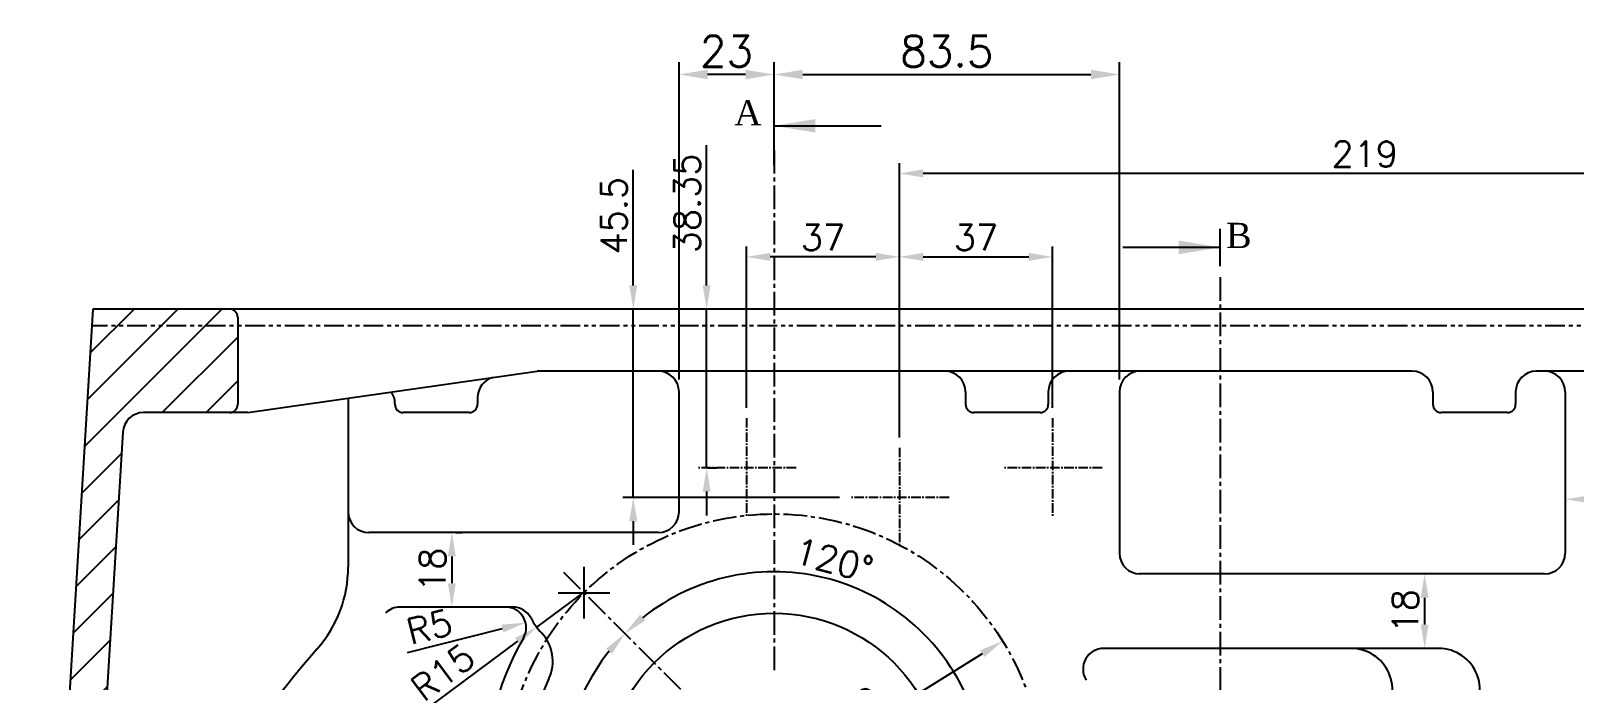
# Model space of a CAD drawing. Header units: millimetres. Extents: x -3508 to 12243, y -3609 to 4092.
# Drawn here: x -2217.3 to -1844.2, y -150.2 to 6.7 of the extents above; entities that cross this region are included whole.
import ezdxf

# ---------------------------------------------------------------- set-up
doc = ezdxf.new("R2010")
doc.units = ezdxf.units.MM
doc.header["$LTSCALE"] = 0.3
doc.header["$PDSIZE"] = -50
doc.linetypes.add('CENTER2', pattern=[28.575, 19.05, -3.175, 3.175, -3.175])
doc.linetypes.add('PHANTOM2', pattern=[31.75, 15.875, -3.175, 3.175, -3.175, 3.175, -3.175])
doc.layers.add('AM_5', color=3, linetype='Continuous', lineweight=25)
doc.layers.add('AM_8', color=1, linetype='Continuous', lineweight=25)
doc.layers.add('center', color=1, linetype='CENTER2')
doc.layers.add('CHAIN ...', color=8, linetype='PHANTOM2')
doc.styles.add('ROMANTIC', font='romantic.ttf')
doc.styles.add('rs', font='romans.shx')
doc.styles.get("Standard").update_dxf_attribs({"font": 'romans.shx', "width": 1.2})
doc.dimstyles.new('ISO-25', dxfattribs={"dimscale": 2.5, "dimtxt": 2.5, "dimasz": 2.5, "dimexe": 0.7, "dimexo": 0.625, "dimtad": 1, "dimdec": 3, "dimlfac": -1, "dimzin": 9, "dimdsep": 46, "dimtxsty": 'Standard', "dimcen": 2.5, "dimclrd": 1, "dimclre": 1, "dimclrt": 7, "dimazin": 0, "dimtfac": 0.65, "dimtdec": 3, "dimtmove": 0, "dimatfit": 3, "dimfxl": 0, "dimtolj": 1, "dimarcsym": 0})
doc.dimstyles.new('sarab', dxfattribs={"dimscale": 3, "dimtxt": 2.5, "dimasz": 2.3, "dimexe": 1, "dimexo": 1, "dimtad": 1, "dimdec": 3, "dimdsep": 46, "dimtxsty": 'rs', "dimcen": 0, "dimclrd": 1, "dimclre": 1, "dimclrt": 7, "dimadec": 3, "dimazin": 2, "dimtfac": 1, "dimtdec": 3, "dimtmove": 0, "dimatfit": 3, "dimfxl": 0, "dimarcsym": 0})
doc.dimstyles.new('sarab$0', dxfattribs={"dimscale": 3, "dimtxt": 2.5, "dimasz": 2.3, "dimexe": 1, "dimexo": 1, "dimtad": 1, "dimdec": 3, "dimdsep": 46, "dimtxsty": 'rs', "dimcen": 0, "dimclrd": 1, "dimclre": 1, "dimclrt": 7, "dimadec": 3, "dimazin": 2, "dimtfac": 1, "dimtdec": 3, "dimtmove": 0, "dimatfit": 3, "dimfxl": 0, "dimarcsym": 0})

# ---------------------------------------------------------------- blocks, each defined once
blk = doc.blocks.new('*D1247')
at = {"color": 1, "lineweight": -2, "transparency": 16777216}
for p, q in [((-1846.29, -102.05), (-1846.29, -109)), ((-1834.04, -106.5), (-1840.54, -106.5))]:
    blk.add_line(p, q, dxfattribs=at)
at = {"color": 1, "transparency": 16777216}
for points in [[(-1840.54, -105.54), (-1840.54, -107.46), (-1846.29, -106.5)], [(-1834.04, -105.54), (-1834.04, -107.46), (-1828.29, -106.5)]]:
    blk.add_solid(points, dxfattribs=at)
at = {"layer": 'Defpoints', "color": 0, "transparency": 16777216}
for p in [(-1846.29, -99.55), (-1846.29, -106.5), (-1828.29, -106.5)]:
    blk.add_point(p, dxfattribs=at)
at = {"color": 7, "transparency": 16777216, "insert": (-1837.29, -101.81), "char_height": 6.25, "attachment_point": 5, "style": 'rs'}
blk.add_mtext('18', dxfattribs=at)
blk = doc.blocks.new('*D1248')
at = {"color": 1, "lineweight": -2, "transparency": 16777216}
for p, q in [((-1880.29, -136.8), (-1880.29, -130.3)), ((-1879.42, -142.55), (-1882.79, -142.55))]:
    blk.add_line(p, q, dxfattribs=at)
at = {"color": 1, "transparency": 16777216}
for points in [[(-1881.25, -130.3), (-1879.34, -130.3), (-1880.29, -124.55)], [(-1881.25, -136.8), (-1879.34, -136.8), (-1880.29, -142.55)]]:
    blk.add_solid(points, dxfattribs=at)
at = {"layer": 'Defpoints', "color": 0, "transparency": 16777216}
for p in [(-1880.29, -124.55), (-1880.29, -124.55), (-1876.92, -142.55)]:
    blk.add_point(p, dxfattribs=at)
at = {"color": 7, "transparency": 16777216, "insert": (-1884.98, -133.55), "char_height": 6.25, "attachment_point": 5, "rotation": 90, "style": 'rs'}
blk.add_mtext('18', dxfattribs=at)
blk = doc.blocks.new('*D1249')
at = {"color": 1, "lineweight": -2, "transparency": 16777216}
for p, q in [((-2114.59, -114.55), (-2113.03, -114.55)), ((-2115.53, -120.3), (-2115.53, -126.8)), ((-2116.45, -132.55), (-2118.03, -132.55))]:
    blk.add_line(p, q, dxfattribs=at)
at = {"color": 1, "transparency": 16777216}
for points in [[(-2116.49, -120.3), (-2114.57, -120.3), (-2115.53, -114.55)], [(-2116.49, -126.8), (-2114.57, -126.8), (-2115.53, -132.55)]]:
    blk.add_solid(points, dxfattribs=at)
at = {"layer": 'Defpoints', "color": 0, "transparency": 16777216}
for p in [(-2117.09, -114.55), (-2115.53, -132.55), (-2113.95, -132.55)]:
    blk.add_point(p, dxfattribs=at)
at = {"color": 7, "transparency": 16777216, "insert": (-2120.22, -123.55), "char_height": 6.25, "attachment_point": 5, "rotation": 90, "style": 'rs'}
blk.add_mtext('18', dxfattribs=at)
blk = doc.blocks.new('*D1269')
at = {"color": 1, "lineweight": -2, "transparency": 16777216}
for p, q in [((-2007.29, -91.55), (-2007.29, -25.24)), ((-1794.04, -27.74), (-2001.54, -27.74))]:
    blk.add_line(p, q, dxfattribs=at)
at = {"color": 1, "transparency": 16777216}
for points in [[(-2001.54, -26.78), (-2001.54, -28.7), (-2007.29, -27.74)], [(-1794.04, -26.78), (-1794.04, -28.7), (-1788.29, -27.74)]]:
    blk.add_solid(points, dxfattribs=at)
at = {"layer": 'Defpoints', "color": 0, "transparency": 16777216}
for p in [(-2007.29, -27.74), (-1788.29, -27.74), (-2007.29, -94.05)]:
    blk.add_point(p, dxfattribs=at)
at = {"color": 7, "transparency": 16777216, "insert": (-1894.77, -23.05), "char_height": 6.25, "attachment_point": 5, "style": 'rs'}
blk.add_mtext('219', dxfattribs=at)
blk = doc.blocks.new('*D1270')
at = {"color": 1, "lineweight": -2, "transparency": 16777216}
for p, q in [((-2007.29, -58.05), (-2007.29, -45.41)), ((-2001.54, -47.91), (-1976.04, -47.91)), ((-1970.29, -84.4), (-1970.29, -45.41))]:
    blk.add_line(p, q, dxfattribs=at)
at = {"color": 1, "transparency": 16777216}
for points in [[(-2001.54, -46.95), (-2001.54, -48.87), (-2007.29, -47.91)], [(-1976.04, -46.95), (-1976.04, -48.87), (-1970.29, -47.91)]]:
    blk.add_solid(points, dxfattribs=at)
at = {"layer": 'Defpoints', "color": 0, "transparency": 16777216}
for p in [(-1970.29, -47.91), (-2007.29, -60.55), (-1970.29, -86.9)]:
    blk.add_point(p, dxfattribs=at)
at = {"color": 7, "transparency": 16777216, "insert": (-1988.79, -43.22), "char_height": 6.25, "attachment_point": 5, "style": 'rs'}
blk.add_mtext('37', dxfattribs=at)
blk = doc.blocks.new('*D1271')
at = {"color": 1, "lineweight": -2, "transparency": 16777216}
for p, q in [((-2044.29, -84.4), (-2044.29, -45.41)), ((-2013.04, -47.91), (-2038.54, -47.91)), ((-2007.29, -58.05), (-2007.29, -45.41))]:
    blk.add_line(p, q, dxfattribs=at)
at = {"color": 1, "transparency": 16777216}
for points in [[(-2038.54, -46.95), (-2038.54, -48.87), (-2044.29, -47.91)], [(-2013.04, -46.95), (-2013.04, -48.87), (-2007.29, -47.91)]]:
    blk.add_solid(points, dxfattribs=at)
at = {"layer": 'Defpoints', "color": 0, "transparency": 16777216}
for p in [(-2044.29, -47.91), (-2007.29, -60.55), (-2044.29, -86.9)]:
    blk.add_point(p, dxfattribs=at)
at = {"color": 7, "transparency": 16777216, "insert": (-2025.79, -43.22), "char_height": 6.25, "attachment_point": 5, "style": 'rs'}
blk.add_mtext('37', dxfattribs=at)
blk = doc.blocks.new('*D1272')
at = {"color": 1, "lineweight": -2, "transparency": 16777216}
for p, q in [((-2053.91, -54.8), (-2053.91, -20.92)), ((-2046.79, -60.55), (-2056.41, -60.55)), ((-2053.91, -98.9), (-2053.91, -60.55)), ((-2053.79, -98.9), (-2051.41, -98.9)), ((-2053.91, -104.65), (-2053.91, -110.4))]:
    blk.add_line(p, q, dxfattribs=at)
at = {"color": 1, "transparency": 16777216}
for points in [[(-2054.87, -54.8), (-2052.96, -54.8), (-2053.91, -60.55)], [(-2054.87, -104.65), (-2052.96, -104.65), (-2053.91, -98.9)]]:
    blk.add_solid(points, dxfattribs=at)
at = {"layer": 'Defpoints', "color": 0, "transparency": 16777216}
for p in [(-2044.29, -60.55), (-2056.29, -98.9), (-2053.91, -98.9)]:
    blk.add_point(p, dxfattribs=at)
at = {"color": 7, "transparency": 16777216, "insert": (-2058.6, -34.98), "char_height": 6.25, "attachment_point": 5, "rotation": 90, "style": 'rs'}
blk.add_mtext('38.35', dxfattribs=at)
blk = doc.blocks.new('*D1273')
at = {"color": 1, "lineweight": -2, "transparency": 16777216}
for p, q in [((-2071.65, -54.8), (-2071.65, -26.87)), ((-2046.79, -60.55), (-2074.15, -60.55)), ((-2071.65, -106.05), (-2071.65, -60.55)), ((-2021.79, -106.05), (-2074.15, -106.05)), ((-2071.65, -111.8), (-2071.65, -117.55))]:
    blk.add_line(p, q, dxfattribs=at)
at = {"color": 1, "transparency": 16777216}
for points in [[(-2072.61, -54.8), (-2070.69, -54.8), (-2071.65, -60.55)], [(-2072.61, -111.8), (-2070.69, -111.8), (-2071.65, -106.05)]]:
    blk.add_solid(points, dxfattribs=at)
at = {"layer": 'Defpoints', "color": 0, "transparency": 16777216}
for p in [(-2044.29, -60.55), (-2071.65, -106.05), (-2019.29, -106.05)]:
    blk.add_point(p, dxfattribs=at)
at = {"color": 7, "transparency": 16777216, "insert": (-2076.34, -37.96), "char_height": 6.25, "attachment_point": 5, "rotation": 90, "style": 'rs'}
blk.add_mtext('45.5', dxfattribs=at)
blk = doc.blocks.new('*D1346')
at = {"color": 1, "lineweight": -2, "transparency": 16777216}
for p, q in [((-2082.99, -128.45), (-2095.04, -137.39)), ((-2099.66, -140.81), (-2122.6, -157.84))]:
    blk.add_line(p, q, dxfattribs=at)
at = {"color": 1, "transparency": 16777216}
blk.add_solid([(-2100.23, -140.04), (-2099.09, -141.58), (-2095.04, -137.39)], dxfattribs=at)
at = {"layer": 'Defpoints', "color": 0, "transparency": 16777216}
for p in [(-2082.99, -128.45), (-2095.04, -137.39)]:
    blk.add_point(p, dxfattribs=at)
at = {"color": 7, "transparency": 16777216, "insert": (-2117.69, -148.35), "char_height": 6.25, "attachment_point": 5, "rotation": 36.5808, "style": 'rs'}
blk.add_mtext('R15', dxfattribs=at)
blk = doc.blocks.new('*D1476')
at = {"color": 1, "lineweight": -2, "transparency": 16777216}
blk.add_line((-2029.66, -170.12), (-1987.25, -143.81), dxfattribs=at)
at = {"color": 1, "transparency": 16777216}
blk.add_solid([(-1987.75, -142.99), (-1986.74, -144.62), (-1982.36, -140.78)], dxfattribs=at)
at = {"layer": 'Defpoints', "color": 0, "transparency": 16777216}
for p in [(-1982.36, -140.78), (-2092.83, -209.32)]:
    blk.add_point(p, dxfattribs=at)
at = {"color": 7, "transparency": 16777216, "insert": (-2021.57, -159.59), "char_height": 6.25, "attachment_point": 5, "rotation": 31.8192, "style": 'rs'}
blk.add_mtext('∅130', dxfattribs=at)
blk = doc.blocks.new('*D1478')
at = {"color": 1, "lineweight": -2, "transparency": 16777216}
blk.add_line((-2126.24, -143.51), (-2103.27, -137.73), dxfattribs=at)
at = {"color": 1, "transparency": 16777216}
blk.add_solid([(-2103.51, -136.8), (-2103.04, -138.66), (-2097.7, -136.33)], dxfattribs=at)
at = {"layer": 'Defpoints', "color": 0, "transparency": 16777216}
for p in [(-2102.55, -137.55), (-2097.7, -136.33)]:
    blk.add_point(p, dxfattribs=at)
at = {"color": 7, "transparency": 16777216, "insert": (-2120.96, -137.35), "char_height": 6.25, "attachment_point": 5, "rotation": 14.1237, "style": 'rs'}
blk.add_mtext('R5', dxfattribs=at)
blk = doc.blocks.new('*D1450')
at = {"color": 1, "lineweight": -2, "transparency": 16777216}
blk.add_arc((-2037.59, -175.05), 51.04, 141.4587, 248.5413, dxfattribs=at)
at = {"color": 1, "transparency": 16777216}
for points in [[(-2078.23, -142.61), (-2076.8, -143.89), (-2073.68, -138.96)], [(-2055.96, -221.63), (-2056.56, -223.45), (-2050.8, -224.34)]]:
    blk.add_solid(points, dxfattribs=at)
at = {"layer": 'Defpoints', "color": 0, "transparency": 16777216}
for p in [(-2088.52, -124.12), (-2037.59, -175.05), (-2037.59, -175.05), (-2079.4, -204.32), (-2056.24, -244.61)]:
    blk.add_point(p, dxfattribs=at)
at = {"color": 7, "transparency": 16777216, "insert": (-2082.79, -185.33), "char_height": 6.25, "attachment_point": 5, "rotation": 282.8193, "style": 'rs'}
blk.add_mtext('120°', dxfattribs=at)
blk = doc.blocks.new('*D1451')
at = {"color": 1, "lineweight": -2, "transparency": 16777216}
blk.add_arc((-2037.59, -175.05), 51.04, 21.4587, 128.5413, dxfattribs=at)
at = {"color": 1, "transparency": 16777216}
for points in [[(-2068.76, -135.84), (-2070.03, -134.41), (-2073.68, -138.96)], [(-1989.19, -156.08), (-1991.01, -156.68), (-1988.3, -161.84)]]:
    blk.add_solid(points, dxfattribs=at)
at = {"layer": 'Defpoints', "color": 0, "transparency": 16777216}
for p in [(-2088.52, -124.12), (-2008.32, -133.24), (-1968.03, -156.41), (-2037.59, -175.05), (-2037.59, -175.05)]:
    blk.add_point(p, dxfattribs=at)
at = {"color": 7, "transparency": 16777216, "insert": (-2023.17, -121.22), "char_height": 6.25, "attachment_point": 5, "rotation": 345, "style": 'rs'}
blk.add_mtext('120°', dxfattribs=at)
blk = doc.blocks.new('*D1277')
at = {"layer": 'AM_5', "color": 1, "lineweight": -2, "transparency": 16777216}
for p, q in [((-2060.59, -77.55), (-2060.59, -0.83)), ((-2037.59, -25.79), (-2037.59, -0.83)), ((-2044.49, -3.83), (-2053.69, -3.83))]:
    blk.add_line(p, q, dxfattribs=at)
at = {"layer": 'AM_5', "color": 1, "transparency": 16777216}
for points in [[(-2053.69, -2.68), (-2053.69, -4.98), (-2060.59, -3.83)], [(-2044.49, -2.68), (-2044.49, -4.98), (-2037.59, -3.83)]]:
    blk.add_solid(points, dxfattribs=at)
at = {"layer": 'Defpoints', "color": 0, "transparency": 16777216}
for p in [(-2060.59, -3.83), (-2037.59, -28.79), (-2060.59, -80.55)]:
    blk.add_point(p, dxfattribs=at)
at = {"layer": 'AM_5', "color": 7, "transparency": 16777216, "insert": (-2049.09, 1.8), "char_height": 7.5, "attachment_point": 5, "style": 'rs'}
blk.add_mtext('23', dxfattribs=at)
blk = doc.blocks.new('*D1278')
at = {"layer": 'AM_5', "color": 1, "lineweight": -2, "transparency": 16777216}
for p, q in [((-2037.59, -25.79), (-2037.59, -0.83)), ((-1954.09, -77.55), (-1954.09, -0.83)), ((-2030.69, -3.83), (-1960.99, -3.83))]:
    blk.add_line(p, q, dxfattribs=at)
at = {"layer": 'AM_5', "color": 1, "transparency": 16777216}
for points in [[(-2030.69, -2.68), (-2030.69, -4.98), (-2037.59, -3.83)], [(-1960.99, -2.68), (-1960.99, -4.98), (-1954.09, -3.83)]]:
    blk.add_solid(points, dxfattribs=at)
at = {"layer": 'Defpoints', "color": 0, "transparency": 16777216}
for p in [(-1954.09, -3.83), (-2037.59, -28.79), (-1954.09, -80.55)]:
    blk.add_point(p, dxfattribs=at)
at = {"layer": 'AM_5', "color": 7, "transparency": 16777216, "insert": (-1995.84, 1.8), "char_height": 7.5, "attachment_point": 5, "style": 'rs'}
blk.add_mtext('83.5', dxfattribs=at)

msp = doc.modelspace()

# ---------------------------------------------------------------- hatches: boundary and pattern name
at = {"layer": 'AM_8'}
h = msp.add_hatch(dxfattribs=at)
h.set_pattern_fill('_U', color=256, scale=7.5, angle=45, style=0, pattern_type=0)
h.set_pattern_definition([(45, (-6131.779, -43.694), (-5.303301, 5.303301), [])])
edge = h.paths.add_edge_path()
edge.add_line((-2169.2941, -60.5462), (-2202.2941, -60.5462))
edge.add_line((-2202.2941, -60.5462), (-2202.5378, -64.5462))
edge.add_line((-2202.5378, -64.5462), (-2167.2941, -64.5462))
edge.add_line((-2167.2941, -64.5462), (-2167.2941, -62.5462))
edge.add_arc((-2169.2941, -62.5462), 2, 0, 90)
edge = h.paths.add_edge_path()
edge.add_line((-1632.2941, -92.0427), (-1674.7941, -64.5462))
edge.add_line((-1674.7941, -64.5462), (-1674.7941, -83.5462))
edge.add_arc((-1672.7941, -83.5462), 2, 180, 270)
edge.add_line((-1672.7941, -85.5462), (-1650.9759, -85.5462))
edge.add_arc((-1650.9759, -95.5462), 10, 9.020304, 90, ccw=False)
edge.add_line((-1641.0996, -93.9784), (-1620.3966, -224.3929))
edge.add_arc((-1788.2941, -251.0462), 170, 0, 9.020304, ccw=False)
edge.add_line((-1618.2941, -251.0462), (-1609.2941, -251.0462))
edge.add_arc((-1788.2941, -251.0462), 179, 360, 369.020304)
edge.add_line((-1611.5079, -222.9818), (-1632.2941, -92.0427))
edge = h.paths.add_edge_path()
edge.add_arc((-1631.2941, -64.5462), 4, 360, 450)
edge.add_line((-1631.2941, -60.5462), (-1672.7941, -60.5462))
edge.add_arc((-1672.7941, -62.5462), 2, 90, 180)
edge.add_line((-1674.7941, -62.5462), (-1674.7941, -64.5462))
edge.add_line((-1674.7941, -64.5462), (-1632.2941, -92.0427))
edge.add_line((-1632.2941, -92.0427), (-1627.2941, -64.5462))
edge = h.paths.add_edge_path()
edge.add_line((-1788.2941, -451.0462), (-1805.7941, -451.0462))
edge.add_arc((-1802.7941, -451.0462), 3, 180, 270)
edge.add_line((-1802.7941, -454.0462), (-1788.2941, -454.0462))
edge.add_line((-1788.2941, -454.0462), (-1788.2941, -451.0462))
edge = h.paths.add_edge_path()
edge.add_line((-1770.7941, -451.0462), (-1788.2941, -451.0462))
edge.add_line((-1788.2941, -451.0462), (-1788.2941, -454.0462))
edge.add_line((-1788.2941, -454.0462), (-1773.7941, -454.0462))
edge.add_arc((-1773.7941, -451.0462), 3, 270, 360)
edge = h.paths.add_edge_path()
edge.add_line((-2095.5441, -421.937), (-2101.1792, -421.6556))
edge.add_arc((-2062.7344, -428.0808), 38.978, 170.512034, 183.771178)
edge.add_line((-2101.628, -430.6445), (-2095.5441, -430.9482))
edge.add_line((-2095.5441, -430.9482), (-2095.5441, -421.937))
h.paths.add_polyline_path([(-2095.5441, -421.937), (-2095.5441, -430.9482), (-1971.5441, -437.1395), (-1971.5441, -428.1283)])
edge = h.paths.add_edge_path()
edge.add_line((-1971.5441, -428.1283), (-1971.5441, -437.1395))
edge.add_line((-1971.5441, -437.1395), (-1808.7751, -445.2665))
edge.add_arc((-1808.7941, -448.2665), 3, 0, 89.63529, ccw=False)
edge.add_line((-1805.7941, -448.2665), (-1805.7941, -451.0462))
edge.add_line((-1805.7941, -451.0462), (-1788.2941, -451.0462))
edge.add_line((-1788.2941, -451.0462), (-1788.2941, -437.0462))
edge.add_arc((-1788.2941, -251.0462), 186, 267.141606, 270, ccw=False)
edge.add_line((-1797.5695, -436.8148), (-1971.5441, -428.1283))
edge = h.paths.add_edge_path()
edge.add_arc((-1638.2941, -322.1518), 29, 334.637316, 360)
edge.add_line((-1609.2941, -322.1518), (-1609.2941, -251.0462))
edge.add_line((-1609.2941, -251.0462), (-1618.2941, -251.0462))
edge.add_line((-1618.2941, -251.0462), (-1618.2941, -264.622))
edge.add_arc((-1623.2761, -265.0462), 5, -4.867312, 4.867312, ccw=False)
edge.add_line((-1618.2941, -265.4705), (-1618.2941, -322.1518))
edge.add_arc((-1638.2941, -322.1518), 20, -25.362684, 0, ccw=False)
edge.add_arc((-1788.2941, -251.0462), 186, 270, 334.637316, ccw=False)
edge.add_line((-1788.2941, -437.0462), (-1788.2941, -451.0462))
edge.add_line((-1788.2941, -451.0462), (-1770.7941, -451.0462))
edge.add_line((-1770.7941, -451.0462), (-1770.7941, -447.9712))
edge.add_arc((-1767.7941, -447.9712), 3, 91.103708, 180, ccw=False)
edge.add_arc((-1788.2941, -251.0462), 195, 276.01748, 334.637316)
edge = h.paths.add_edge_path()
edge.add_line((-2204.8815, -251.0462), (-2213.8982, -251.0462))
edge.add_line((-2213.8982, -251.0462), (-2217.2941, -306.7962))
edge.add_line((-2217.2941, -306.7962), (-2217.2941, -316.6025))
edge.add_arc((-2208.8997, -316.0566), 8.4121, 90.586152, 183.720701, ccw=False)
edge.add_line((-2208.9858, -307.6449), (-2208.2941, -307.0701))
edge.add_line((-2208.2941, -307.0701), (-2204.8815, -251.0462))
edge = h.paths.add_edge_path()
edge.add_arc((-2208.8997, -316.0566), 8.4121, 90.586152, 183.720701)
edge.add_line((-2217.2941, -316.6025), (-2216.9905, -316.8016))
edge.add_arc((-2096.7289, -309.7812), 120.4663, 183.340898, 267.215703)
edge.add_line((-2102.5807, -430.1053), (-2101.628, -430.6445))
edge.add_arc((-2062.7344, -428.0808), 38.978, 170.512034, 183.771178, ccw=False)
edge.add_line((-2101.1792, -421.6556), (-2102.6606, -421.7083))
edge.add_arc((-2095.2189, -308.5457), 113.4071, 179.828343, 266.237568, ccw=False)
edge.add_line((-2208.6254, -308.2059), (-2208.9858, -307.6449))
edge = h.paths.add_edge_path()
edge.add_line((-2169.2941, -85.5462), (-2190.0956, -85.5462))
edge.add_arc((-2190.0956, -90.5462), 5, 90, 176.514209)
edge.add_line((-2195.0864, -90.2422), (-2204.8815, -251.0462))
edge.add_line((-2204.8815, -251.0462), (-2213.8982, -251.0462))
edge.add_line((-2213.8982, -251.0462), (-2202.5378, -64.5462))
edge.add_line((-2202.5378, -64.5462), (-2167.2941, -64.5462))
edge.add_line((-2167.2941, -64.5462), (-2167.2941, -83.5462))
edge.add_arc((-2169.2941, -83.5462), 2, 270, 360, ccw=False)

# ---------------------------------------------------------------- linework, layer by layer
at = {"color": 60}
for p, q in [((-2037.5941, -20.7413), (-2037.5941, -11.7244)), ((-2037.5941, -18.8412), (-2037.5941, -11.8412)), ((-1929.7779, -50.1283), (-1929.7779, -41.1114))]:
    msp.add_line(p, q, dxfattribs=at)
for p, q in [((-2202.2941, -60.5462), (-2217.2941, -306.7962)), ((-1631.2941, -60.5462), (-2202.2941, -60.5462)), ((-2167.2941, -62.5462), (-2167.2941, -83.5462)), ((-2164.8736, -85.5462), (-2094.8736, -75.5462)), ((-1883.2941, -75.5462), (-2094.8736, -75.5462)), ((-1783.2941, -75.5462), (-1853.2941, -75.5462)), ((-2140.5941, -82.0777), (-2140.5941, -122.856)), ((-2109.2941, -81.917), (-2109.2941, -83.5462)), ((-2060.5941, -109.5462), (-2060.5941, -80.5462)), ((-1991.2941, -80.5462), (-1991.2941, -83.5462)), ((-1971.2941, -80.5462), (-1971.2941, -83.5462)), ((-1954.0941, -80.5462), (-1954.0941, -119.5462)), ((-1878.2941, -80.5462), (-1878.2941, -83.5462)), ((-1858.2941, -80.5462), (-1858.2941, -83.5462)), ((-1846.2941, -80.5462), (-1846.2941, -119.5462)), ((-2164.8736, -85.5462), (-2190.0956, -85.5462)), ((-2129.2941, -83.3364), (-2129.2941, -83.5462)), ((-2111.2941, -85.5462), (-2127.2941, -85.5462)), ((-1973.2941, -85.5462), (-1989.2941, -85.5462)), ((-1860.2941, -85.5462), (-1876.2941, -85.5462)), ((-2195.0864, -90.2422), (-2208.2941, -307.0701)), ((-2065.5941, -114.5462), (-2135.5941, -114.5462)), ((-1851.2941, -124.5462), (-1949.2941, -124.5462)), ((-2100.804, -132.5462), (-2128.0559, -132.5462)), ((-1876.9169, -142.5462), (-1957.8972, -142.5462))]:
    msp.add_line(p, q)
at = {"color": 1}
for p, q in [((-2083.5561, -135.3343), (-2083.5561, -122.8343)), ((-2089.8061, -129.0843), (-2077.3061, -129.0843))]:
    msp.add_line(p, q, dxfattribs=at)
msp.add_circle((-2037.5941, -175.0462), 41)
for centre, radius, start, end in [((-2169.2941, -62.5462), 2, 0, 90), ((-2104.2941, -81.917), 5, 103.92412, 180), ((-2065.5941, -80.5462), 5, 0, 90), ((-1996.2941, -80.5462), 5, 0, 90), ((-1966.2941, -80.5462), 5, 90, 180), ((-1949.0941, -80.5462), 5, 90, 180), ((-1883.2941, -80.5462), 5, 0, 90), ((-1853.2941, -80.5462), 5, 90, 180), ((-1851.2941, -80.5462), 5, 0, 90), ((-2134.2941, -83.3364), 5, 0, 33.432761), ((-2190.0956, -90.5462), 5, 90, 176.514209), ((-2169.2941, -83.5462), 2, 270, 0), ((-2127.2941, -83.5462), 2, 180, 270), ((-2111.2941, -83.5462), 2, 270, 0), ((-1989.2941, -83.5462), 2, 180, 270), ((-1973.2941, -83.5462), 2, 270, 0), ((-1876.2941, -83.5462), 2, 180, 270), ((-1860.2941, -83.5462), 2, 270, 0), ((-2135.5941, -109.5462), 5, 180, 270), ((-2065.5941, -109.5462), 5, 270, 360), ((-2170.5941, -122.856), 30, 318.688538, 0), ((-1949.0941, -119.5462), 5, 180, 270), ((-1851.2941, -119.5462), 5, 270, 0), ((-2128.0559, -137.5462), 5, 90, 134.323863), ((-2102.5461, -137.5462), 5, 330, 90), ((-2100.804, -137.5462), 5, 27.064934, 90), ((-2082.9941, -128.4462), 15, 207.064934, 223.507991), ((-2037.5941, -175.0462), 70, 150, 212.520035), ((-2101.1261, -145.6576), 10, 335.175688, 43.507991), ((-1971.5441, -297.7962), 235, 138.688538, 161.341117), ((-1957.8972, -147.5462), 5, 90, 212.265149), ((-1898.0849, -152.5462), 10, 318.102767, 90), ((-1876.9169, -152.5462), 10, 311.978469, 90), ((-1876.9169, -152.5462), 10, 311.978469, 90), ((-2037.5941, -175.0462), 60, 155.175688, 221.742089)]:
    msp.add_arc(centre, radius, start, end)
at = {"layer": 'center'}
for p, q in [((-2037.5941, -22.0772), (-2037.5941, -148.0967)), ((-1929.7779, -52.7913), (-1929.7779, -167.7429)), ((-2088.5219, -124.1185), (-2037.5941, -175.0462))]:
    msp.add_line(p, q, dxfattribs=at)
at = {"layer": 'center', "ltscale": 0.4}
for p, q in [((-2044.2941, -86.8962), (-2044.2941, -110.8962)), ((-1970.2941, -86.8962), (-1970.2941, -110.8962)), ((-2007.2941, -94.0462), (-2007.2941, -118.0462)), ((-2032.2941, -98.8962), (-2056.2941, -98.8962)), ((-1958.2941, -98.8962), (-1982.2941, -98.8962)), ((-1995.2941, -106.0462), (-2019.2941, -106.0462))]:
    msp.add_line(p, q, dxfattribs=at)
at = {"layer": 'center'}
msp.add_circle((-2037.5941, -175.0462), 65, dxfattribs=at)
at = {"layer": 'CHAIN ...'}
msp.add_line((-1627.2941, -64.5462), (-2202.5615, -64.5462), dxfattribs=at)

# ---------------------------------------------------------------- texts
at = {"style": 'ROMANTIC'}
for s, p in [('A', (-2047.248, -16.1169)), ('B', (-1928.3001, -45.775))]:
    msp.add_text(s, height=6.1, dxfattribs=at).set_placement(p)

# ---------------------------------------------------------------- dimensions: what is measured, and where the dimension line sits
for base, p1, p2, picture, middle in [((-2053.9142, -98.8962), (-2044.2941, -60.5462), (-2056.2941, -98.8962), '*D1272', (-2053.9142, -34.9837)), ((-2071.6519, -106.0462), (-2044.2941, -60.5462), (-2019.2941, -106.0462), '*D1273', (-2071.6519, -37.9599)), ((-2115.5325, -132.5462), (-2117.095, -114.5462), (-2113.9494, -132.5462), '*D1249', (-2115.5325, -123.5462))]:
    dim = msp.add_linear_dim(base=base, p1=p1, p2=p2, angle=90, dimstyle='sarab', override={"dimscale": 2.5, "dimdec": 2, "dimadec": 2, "dimtdec": 2, "dimatfit": 0})
    dim.commit()
    dim.dimension.update_dxf_attribs({"geometry": picture, "text_midpoint": middle, "dimtype": 160})
dim = msp.add_linear_dim(base=(-2007.2941, -27.7374), p1=(-1788.2941, -27.7374), p2=(-2007.2941, -94.0462), dimstyle='sarab', override={"dimscale": 2.5, "dimdec": 2, "dimadec": 2, "dimtdec": 2, "dimatfit": 0})
dim.commit()
dim.dimension.update_dxf_attribs({"geometry": '*D1269', "text_midpoint": (-1894.7689, -27.7374), "dimtype": 160})
for base, p1, p2, picture, middle in [((-2044.2941, -47.9105), (-2007.2941, -60.5462), (-2044.2941, -86.8962), '*D1271', (-2025.7941, -43.223)), ((-1970.2941, -47.9105), (-2007.2941, -60.5462), (-1970.2941, -86.8962), '*D1270', (-1988.7941, -43.223)), ((-1846.2941, -106.4974), (-1828.2941, -106.4974), (-1846.2941, -99.5462), '*D1247', (-1837.2941, -101.8099))]:
    dim = msp.add_linear_dim(base=base, p1=p1, p2=p2, dimstyle='sarab', override={"dimscale": 2.5, "dimdec": 2, "dimadec": 2, "dimtdec": 2, "dimatfit": 0})
    dim.commit()
    dim.dimension.update_dxf_attribs({"geometry": picture, "text_midpoint": middle})
dim = msp.add_angular_dim_2l(base=(-2008.321, -133.2399), line1=((-2088.5219, -124.1185), (-2037.5941, -175.0462)), line2=((-1968.0255, -156.4054), (-2037.5941, -175.0462)), dimstyle='sarab', override={"dimscale": 2.5, "dimdec": 2, "dimcen": 2.5, "dimadec": 2, "dimtdec": 2})
dim.commit()
dim.dimension.update_dxf_attribs({"geometry": '*D1451', "text_midpoint": (-2023.1718, -121.2213)})
dim = msp.add_angular_dim_2l(base=(-2079.4005, -204.3194), line1=((-2056.235, -244.6149), (-2037.5941, -175.0462)), line2=((-2088.5219, -124.1185), (-2037.5941, -175.0462)), dimstyle='sarab', override={"dimscale": 2.5, "dimdec": 2, "dimcen": 2.5, "dimadec": 2, "dimtdec": 2})
dim.commit()
dim.dimension.update_dxf_attribs({"geometry": '*D1450', "text_midpoint": (-2087.3582, -186.37), "dimtype": 162})
dim = msp.add_linear_dim(base=(-1880.2941, -124.5462), p1=(-1876.9169, -142.5462), p2=(-1880.2941, -124.5462), angle=90, dimstyle='sarab', override={"dimscale": 2.5, "dimdec": 2, "dimadec": 2, "dimtdec": 2, "dimatfit": 0})
dim.commit()
dim.dimension.update_dxf_attribs({"geometry": '*D1248', "text_midpoint": (-1884.9816, -133.5462)})
for center, mpoint, override, picture, middle in [((-2082.9941, -128.4462), (-2095.0394, -137.3856), {"dimscale": 2.5, "dimdec": 2, "dimadec": 2, "dimtdec": 2, "dimatfit": 0}, '*D1346', (-2114.8915, -152.1187)), ((-2102.5461, -137.5462), (-2097.6972, -136.3262), {"dimscale": 2.5, "dimdec": 2, "dimadec": 2, "dimtdec": 2, "dimtmove": 1}, '*D1478', (-2119.8191, -141.8925))]:
    dim = msp.add_radius_dim(center=center, mpoint=mpoint, dimstyle='sarab', override=override)
    dim.commit()
    dim.dimension.update_dxf_attribs({"geometry": picture, "text_midpoint": middle, "dimtype": 164})
dim = msp.add_diameter_dim_2p(p1=(-2092.8257, -209.3168), p2=(-1982.3626, -140.7756), dimstyle='sarab', override={"dimscale": 2.5, "dimdec": 2, "dimadec": 2, "dimtdec": 2})
dim.commit()
dim.dimension.update_dxf_attribs({"geometry": '*D1476', "text_midpoint": (-2019.1027, -163.5725), "dimtype": 163})
at = {"layer": 'AM_5'}
for base, p2, picture, middle in [((-2060.5941, -3.8262), (-2060.5941, -80.5462), '*D1277', (-2049.0941, 1.7988)), ((-1954.0941, -3.8262), (-1954.0941, -80.5462), '*D1278', (-1995.8441, 1.7988))]:
    dim = msp.add_linear_dim(base=base, p1=(-2037.5941, -28.7851), p2=p2, dimstyle='sarab$0', dxfattribs=at)
    dim.commit()
    dim.dimension.update_dxf_attribs({"geometry": picture, "text_midpoint": middle})

# ---------------------------------------------------------------- leaders
for points in [[(-2037.5941, -16.2328), (-2011.7017, -16.2328)], [(-1929.7779, -45.6199), (-1953.2839, -45.6199)]]:
    msp.add_leader(points, dimstyle='ISO-25', override={"dimscale": 2, "dimasz": 5})

doc.saveas('drawing.dxf')
